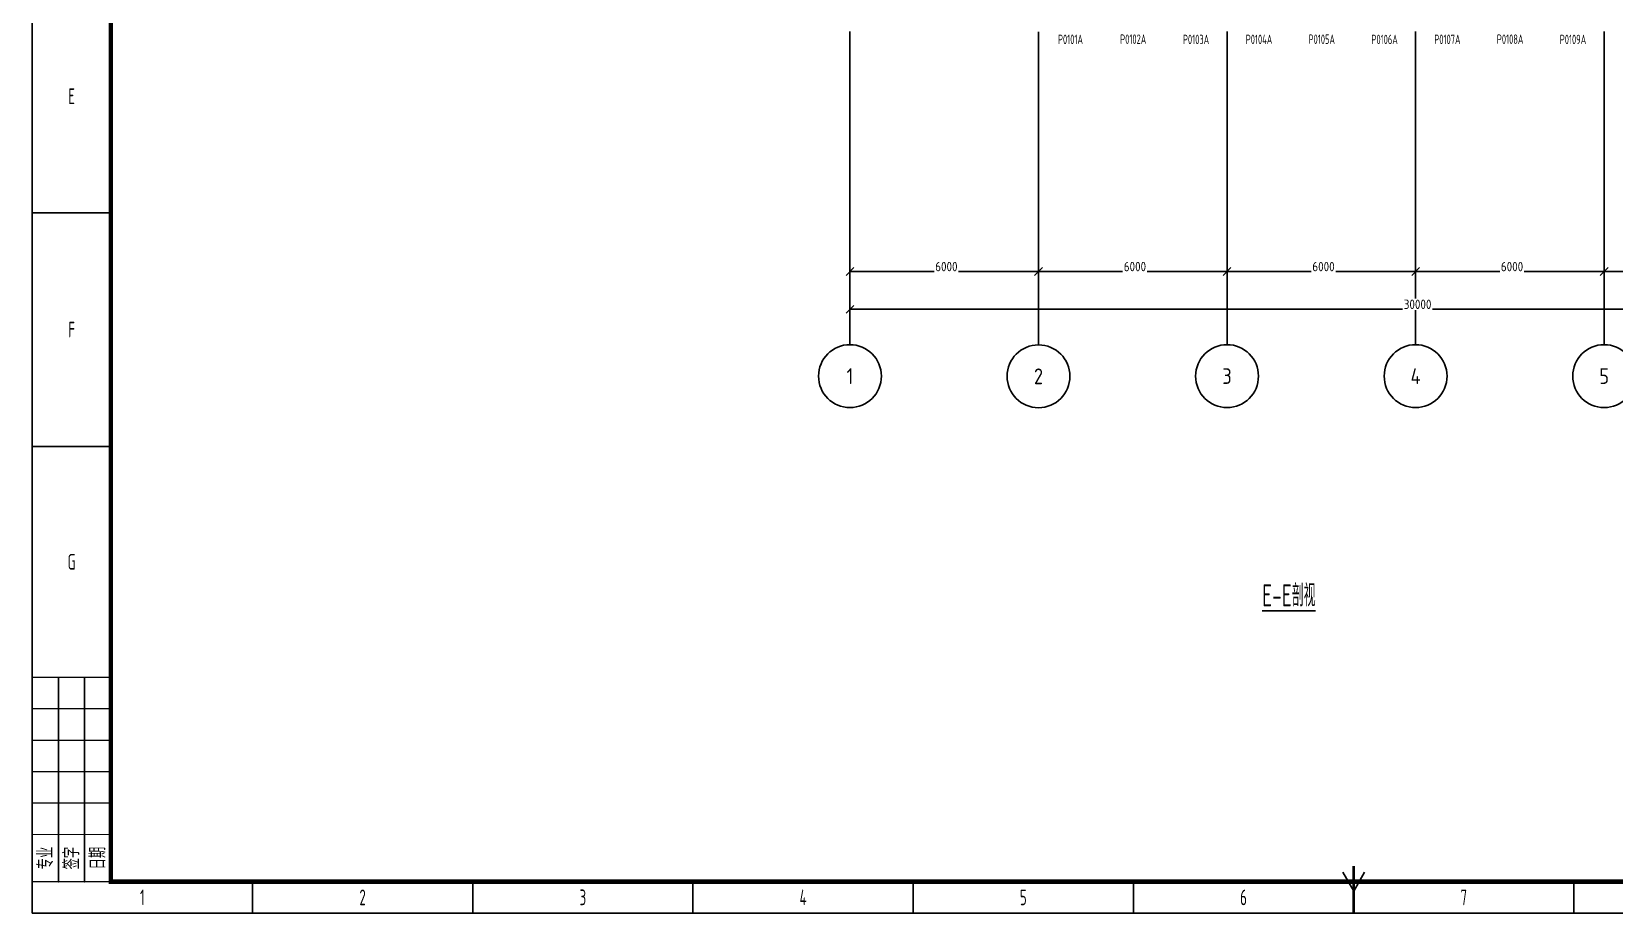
# Model space of a CAD drawing. Header units: millimetres. Extents: x 2250 to 7274, y 852 to 2251.
# Drawn here: x 6432 to 6936, y 852 to 1133 of the extents above; entities that cross this region are included whole.
import ezdxf

# ---------------------------------------------------------------- set-up
doc = ezdxf.new("R2010")
doc.units = ezdxf.units.MM
for name, color, linetype, lineweight in [('05-图框与标题栏', 7, 'Continuous', 25), ('13-文本', 7, 'Continuous', 25), ('13-标注', 7, 'Continuous', 15), ('14-文本', 7, 'Continuous', 25)]:
    doc.layers.add(name, color=color, linetype=linetype, lineweight=lineweight)
doc.layers.add('3-网格号', color=7, linetype='Continuous', lineweight=25, true_color=0x5bc6e1)
doc.layers.add('3-网格号 @ 1', color=7, linetype='Continuous', lineweight=25, true_color=0x5bc6e1)
doc.styles.add('5-gbcbig', font='gbenor.shx', dxfattribs={"width": 0.7, "height": 5, "bigfont": 'gbcbig.shx'})
doc.styles.add('HGCAD', font='gbenor.shx', dxfattribs={"width": 0.75, "bigfont": 'gbcbig.shx'})
doc.styles.add('国标英文+数字', font='gbenor.shx', dxfattribs={"width": 0.7, "height": 3})
doc.styles.add('工程字', font='gbenor.shx', dxfattribs={"bigfont": 'gbcbig.shx'})
doc.dimstyles.new('浙里拆烷', dxfattribs={"dimtxt": 3, "dimasz": 2.5, "dimexe": 0.18, "dimexo": 0.0625, "dimgap": 0.09, "dimtad": 1, "dimtoh": 1, "dimdec": 0, "dimlfac": 100, "dimzin": 0, "dimdsep": 46, "dimtxsty": '工程字', "dimblk": 'OBLIQUE', "dimcen": 2.5, "dimadec": 0, "dimazin": 0, "dimtfac": 1, "dimtdec": 0, "dimtofl": 0, "dimtmove": 0, "dimatfit": 1, "dimfxl": 0, "dimtolj": 1, "dimtzin": 0, "dimarcsym": 0})

# ---------------------------------------------------------------- blocks, each defined once
blk = doc.blocks.new('_Oblique')
at = {"color": 0, "linetype": 'ByBlock', "lineweight": -2}
blk.add_line((-0.5, -0.5), (0.5, 0.5), dxfattribs=at)
blk = doc.blocks.new('*D284')
at = {"layer": '13-标注', "color": 0, "lineweight": -2, "ltscale": 0.1, "transparency": 16777216}
for p, q in [((6692.58, 1056.8), (6692.58, 1056.92)), ((6692.58, 1056.74), (6752.58, 1056.74)), ((6752.58, 1056.8), (6752.58, 1056.92))]:
    blk.add_line(p, q, dxfattribs=at)
at = {"layer": 'Defpoints', "color": 0, "lineweight": 100, "ltscale": 0.1, "transparency": 16777216}
for p in [(6692.58, 1056.74), (6752.58, 1056.74), (6752.58, 1056.74)]:
    blk.add_point(p, dxfattribs=at)
at = {"layer": '13-标注', "color": 0, "lineweight": -2, "ltscale": 0.1, "transparency": 16777216, "xscale": 2.5, "yscale": 2.5, "zscale": 2.5, "rotation": 180}
blk.add_blockref('_Oblique', (6692.58, 1056.74), dxfattribs=at)
at = {"layer": '13-标注', "color": 0, "lineweight": -2, "ltscale": 0.1, "transparency": 16777216, "xscale": 2.5, "yscale": 2.5, "zscale": 2.5}
blk.add_blockref('_Oblique', (6752.58, 1056.74), dxfattribs=at)
at = {"layer": '13-标注', "color": 0, "ltscale": 0.1, "transparency": 16777216, "insert": (6723.26, 1058.34), "char_height": 3, "attachment_point": 5, "style": '工程字', "bg_fill": 3, "box_fill_scale": 1.1, "bg_fill_color": 256, "bg_fill_true_color": 13158600, "bg_fill_transparency": 0}
blk.add_mtext('\\A1;6000', dxfattribs=at)
blk = doc.blocks.new('*D280')
at = {"layer": '13-标注', "color": 0, "lineweight": -2, "ltscale": 0.1, "transparency": 16777216}
for p, q in [((6752.58, 1056.8), (6752.58, 1056.92)), ((6752.58, 1056.74), (6812.58, 1056.74)), ((6812.58, 1056.8), (6812.58, 1056.92))]:
    blk.add_line(p, q, dxfattribs=at)
at = {"layer": 'Defpoints', "color": 0, "lineweight": 100, "ltscale": 0.1, "transparency": 16777216}
for p in [(6752.58, 1056.74), (6812.58, 1056.74), (6812.58, 1056.74)]:
    blk.add_point(p, dxfattribs=at)
at = {"layer": '13-标注', "color": 0, "lineweight": -2, "ltscale": 0.1, "transparency": 16777216, "xscale": 2.5, "yscale": 2.5, "zscale": 2.5, "rotation": 180}
blk.add_blockref('_Oblique', (6752.58, 1056.74), dxfattribs=at)
at = {"layer": '13-标注', "color": 0, "lineweight": -2, "ltscale": 0.1, "transparency": 16777216, "xscale": 2.5, "yscale": 2.5, "zscale": 2.5}
blk.add_blockref('_Oblique', (6812.58, 1056.74), dxfattribs=at)
at = {"layer": '13-标注', "color": 0, "ltscale": 0.1, "transparency": 16777216, "insert": (6783.26, 1058.34), "char_height": 3, "attachment_point": 5, "style": '工程字', "bg_fill": 3, "box_fill_scale": 1.1, "bg_fill_color": 256, "bg_fill_true_color": 13158600, "bg_fill_transparency": 0}
blk.add_mtext('\\A1;6000', dxfattribs=at)
blk = doc.blocks.new('*D281')
at = {"layer": '13-标注', "color": 0, "lineweight": -2, "ltscale": 0.1, "transparency": 16777216}
for p, q in [((6812.58, 1056.8), (6812.58, 1056.92)), ((6812.58, 1056.74), (6872.58, 1056.74)), ((6872.58, 1056.8), (6872.58, 1056.92))]:
    blk.add_line(p, q, dxfattribs=at)
at = {"layer": 'Defpoints', "color": 0, "lineweight": 100, "ltscale": 0.1, "transparency": 16777216}
for p in [(6812.58, 1056.74), (6872.58, 1056.74), (6872.58, 1056.74)]:
    blk.add_point(p, dxfattribs=at)
at = {"layer": '13-标注', "color": 0, "lineweight": -2, "ltscale": 0.1, "transparency": 16777216, "xscale": 2.5, "yscale": 2.5, "zscale": 2.5, "rotation": 180}
blk.add_blockref('_Oblique', (6812.58, 1056.74), dxfattribs=at)
at = {"layer": '13-标注', "color": 0, "lineweight": -2, "ltscale": 0.1, "transparency": 16777216, "xscale": 2.5, "yscale": 2.5, "zscale": 2.5}
blk.add_blockref('_Oblique', (6872.58, 1056.74), dxfattribs=at)
at = {"layer": '13-标注', "color": 0, "ltscale": 0.1, "transparency": 16777216, "insert": (6843.26, 1058.34), "char_height": 3, "attachment_point": 5, "style": '工程字', "bg_fill": 3, "box_fill_scale": 1.1, "bg_fill_color": 256, "bg_fill_true_color": 13158600, "bg_fill_transparency": 0}
blk.add_mtext('\\A1;6000', dxfattribs=at)
blk = doc.blocks.new('*D282')
at = {"layer": '13-标注', "color": 0, "lineweight": -2, "ltscale": 0.1, "transparency": 16777216}
for p, q in [((6872.58, 1056.8), (6872.58, 1056.92)), ((6872.58, 1056.74), (6932.58, 1056.74)), ((6932.58, 1056.8), (6932.58, 1056.92))]:
    blk.add_line(p, q, dxfattribs=at)
at = {"layer": 'Defpoints', "color": 0, "lineweight": 100, "ltscale": 0.1, "transparency": 16777216}
for p in [(6872.58, 1056.74), (6932.58, 1056.74), (6932.58, 1056.74)]:
    blk.add_point(p, dxfattribs=at)
at = {"layer": '13-标注', "color": 0, "lineweight": -2, "ltscale": 0.1, "transparency": 16777216, "xscale": 2.5, "yscale": 2.5, "zscale": 2.5, "rotation": 180}
blk.add_blockref('_Oblique', (6872.58, 1056.74), dxfattribs=at)
at = {"layer": '13-标注', "color": 0, "lineweight": -2, "ltscale": 0.1, "transparency": 16777216, "xscale": 2.5, "yscale": 2.5, "zscale": 2.5}
blk.add_blockref('_Oblique', (6932.58, 1056.74), dxfattribs=at)
at = {"layer": '13-标注', "color": 0, "ltscale": 0.1, "transparency": 16777216, "insert": (6903.26, 1058.34), "char_height": 3, "attachment_point": 5, "style": '工程字', "bg_fill": 3, "box_fill_scale": 1.1, "bg_fill_color": 256, "bg_fill_true_color": 13158600, "bg_fill_transparency": 0}
blk.add_mtext('\\A1;6000', dxfattribs=at)
blk = doc.blocks.new('*D283')
at = {"layer": '13-标注', "color": 0, "lineweight": -2, "ltscale": 0.1, "transparency": 16777216}
for p, q in [((6692.58, 1056.8), (6692.58, 1056.92)), ((6692.58, 1056.74), (6752.58, 1056.74)), ((6752.58, 1056.8), (6752.58, 1056.92))]:
    blk.add_line(p, q, dxfattribs=at)
at = {"layer": 'Defpoints', "color": 0, "lineweight": 100, "ltscale": 0.1, "transparency": 16777216}
for p in [(6692.58, 1056.74), (6752.58, 1056.74), (6752.58, 1056.74)]:
    blk.add_point(p, dxfattribs=at)
at = {"layer": '13-标注', "color": 0, "lineweight": -2, "ltscale": 0.1, "transparency": 16777216, "xscale": 2.5, "yscale": 2.5, "zscale": 2.5, "rotation": 180}
blk.add_blockref('_Oblique', (6692.58, 1056.74), dxfattribs=at)
at = {"layer": '13-标注', "color": 0, "lineweight": -2, "ltscale": 0.1, "transparency": 16777216, "xscale": 2.5, "yscale": 2.5, "zscale": 2.5}
blk.add_blockref('_Oblique', (6752.58, 1056.74), dxfattribs=at)
at = {"layer": '13-标注', "color": 0, "ltscale": 0.1, "transparency": 16777216, "insert": (6723.26, 1058.34), "char_height": 3, "attachment_point": 5, "style": '工程字', "bg_fill": 3, "box_fill_scale": 1.1, "bg_fill_color": 256, "bg_fill_true_color": 13158600, "bg_fill_transparency": 0}
blk.add_mtext('\\A1;6000', dxfattribs=at)
blk = doc.blocks.new('*D276')
at = {"layer": '13-标注', "color": 0, "lineweight": -2, "ltscale": 0.1, "transparency": 16777216}
for p, q in [((6752.58, 1056.8), (6752.58, 1056.92)), ((6752.58, 1056.74), (6812.58, 1056.74)), ((6812.58, 1056.8), (6812.58, 1056.92))]:
    blk.add_line(p, q, dxfattribs=at)
at = {"layer": 'Defpoints', "color": 0, "lineweight": 100, "ltscale": 0.1, "transparency": 16777216}
for p in [(6752.58, 1056.74), (6812.58, 1056.74), (6812.58, 1056.74)]:
    blk.add_point(p, dxfattribs=at)
at = {"layer": '13-标注', "color": 0, "lineweight": -2, "ltscale": 0.1, "transparency": 16777216, "xscale": 2.5, "yscale": 2.5, "zscale": 2.5, "rotation": 180}
blk.add_blockref('_Oblique', (6752.58, 1056.74), dxfattribs=at)
at = {"layer": '13-标注', "color": 0, "lineweight": -2, "ltscale": 0.1, "transparency": 16777216, "xscale": 2.5, "yscale": 2.5, "zscale": 2.5}
blk.add_blockref('_Oblique', (6812.58, 1056.74), dxfattribs=at)
at = {"layer": '13-标注', "color": 0, "ltscale": 0.1, "transparency": 16777216, "insert": (6783.26, 1058.34), "char_height": 3, "attachment_point": 5, "style": '工程字', "bg_fill": 3, "box_fill_scale": 1.1, "bg_fill_color": 256, "bg_fill_true_color": 13158600, "bg_fill_transparency": 0}
blk.add_mtext('\\A1;6000', dxfattribs=at)
blk = doc.blocks.new('*D277')
at = {"layer": '13-标注', "color": 0, "lineweight": -2, "ltscale": 0.1, "transparency": 16777216}
for p, q in [((6812.58, 1056.8), (6812.58, 1056.92)), ((6812.58, 1056.74), (6872.58, 1056.74)), ((6872.58, 1056.8), (6872.58, 1056.92))]:
    blk.add_line(p, q, dxfattribs=at)
at = {"layer": 'Defpoints', "color": 0, "lineweight": 100, "ltscale": 0.1, "transparency": 16777216}
for p in [(6812.58, 1056.74), (6872.58, 1056.74), (6872.58, 1056.74)]:
    blk.add_point(p, dxfattribs=at)
at = {"layer": '13-标注', "color": 0, "lineweight": -2, "ltscale": 0.1, "transparency": 16777216, "xscale": 2.5, "yscale": 2.5, "zscale": 2.5, "rotation": 180}
blk.add_blockref('_Oblique', (6812.58, 1056.74), dxfattribs=at)
at = {"layer": '13-标注', "color": 0, "lineweight": -2, "ltscale": 0.1, "transparency": 16777216, "xscale": 2.5, "yscale": 2.5, "zscale": 2.5}
blk.add_blockref('_Oblique', (6872.58, 1056.74), dxfattribs=at)
at = {"layer": '13-标注', "color": 0, "ltscale": 0.1, "transparency": 16777216, "insert": (6843.26, 1058.34), "char_height": 3, "attachment_point": 5, "style": '工程字', "bg_fill": 3, "box_fill_scale": 1.1, "bg_fill_color": 256, "bg_fill_true_color": 13158600, "bg_fill_transparency": 0}
blk.add_mtext('\\A1;6000', dxfattribs=at)
blk = doc.blocks.new('*D278')
at = {"layer": '13-标注', "color": 0, "lineweight": -2, "ltscale": 0.1, "transparency": 16777216}
for p, q in [((6872.58, 1056.8), (6872.58, 1056.92)), ((6872.58, 1056.74), (6932.58, 1056.74)), ((6932.58, 1056.8), (6932.58, 1056.92))]:
    blk.add_line(p, q, dxfattribs=at)
at = {"layer": 'Defpoints', "color": 0, "lineweight": 100, "ltscale": 0.1, "transparency": 16777216}
for p in [(6872.58, 1056.74), (6932.58, 1056.74), (6932.58, 1056.74)]:
    blk.add_point(p, dxfattribs=at)
at = {"layer": '13-标注', "color": 0, "lineweight": -2, "ltscale": 0.1, "transparency": 16777216, "xscale": 2.5, "yscale": 2.5, "zscale": 2.5, "rotation": 180}
blk.add_blockref('_Oblique', (6872.58, 1056.74), dxfattribs=at)
at = {"layer": '13-标注', "color": 0, "lineweight": -2, "ltscale": 0.1, "transparency": 16777216, "xscale": 2.5, "yscale": 2.5, "zscale": 2.5}
blk.add_blockref('_Oblique', (6932.58, 1056.74), dxfattribs=at)
at = {"layer": '13-标注', "color": 0, "ltscale": 0.1, "transparency": 16777216, "insert": (6903.26, 1058.34), "char_height": 3, "attachment_point": 5, "style": '工程字', "bg_fill": 3, "box_fill_scale": 1.1, "bg_fill_color": 256, "bg_fill_true_color": 13158600, "bg_fill_transparency": 0}
blk.add_mtext('\\A1;6000', dxfattribs=at)
blk = doc.blocks.new('*D279')
at = {"layer": '13-标注', "color": 0, "lineweight": -2, "ltscale": 0.1, "transparency": 16777216}
for p, q in [((6692.58, 1044.81), (6692.58, 1044.92)), ((6692.58, 1044.74), (6992.58, 1044.74)), ((6992.58, 1044.81), (6992.58, 1044.92))]:
    blk.add_line(p, q, dxfattribs=at)
at = {"layer": 'Defpoints', "color": 0, "lineweight": 100, "ltscale": 0.1, "transparency": 16777216}
for p in [(6692.58, 1044.74), (6992.58, 1044.74), (6992.58, 1044.74)]:
    blk.add_point(p, dxfattribs=at)
at = {"layer": '13-标注', "color": 0, "lineweight": -2, "ltscale": 0.1, "transparency": 16777216, "xscale": 2.5, "yscale": 2.5, "zscale": 2.5, "rotation": 180}
blk.add_blockref('_Oblique', (6692.58, 1044.74), dxfattribs=at)
at = {"layer": '13-标注', "color": 0, "lineweight": -2, "ltscale": 0.1, "transparency": 16777216, "xscale": 2.5, "yscale": 2.5, "zscale": 2.5}
blk.add_blockref('_Oblique', (6992.58, 1044.74), dxfattribs=at)
at = {"layer": '13-标注', "color": 0, "ltscale": 0.1, "transparency": 16777216, "insert": (6873.21, 1046.34), "char_height": 3, "attachment_point": 5, "style": '工程字', "bg_fill": 3, "box_fill_scale": 1.1, "bg_fill_color": 256, "bg_fill_true_color": 13158600, "bg_fill_transparency": 0}
blk.add_mtext('\\A1;30000', dxfattribs=at)
blk = doc.blocks.new('*D275')
at = {"layer": '13-标注', "color": 0, "lineweight": -2, "ltscale": 0.1, "transparency": 16777216}
for p, q in [((6932.62, 1056.87), (6932.62, 1056.99)), ((6932.62, 1056.81), (6992.62, 1056.81)), ((6992.62, 1056.87), (6992.62, 1056.99))]:
    blk.add_line(p, q, dxfattribs=at)
at = {"layer": 'Defpoints', "color": 0, "lineweight": 100, "ltscale": 0.1, "transparency": 16777216}
for p in [(6932.62, 1056.81), (6992.62, 1056.81), (6992.62, 1056.81)]:
    blk.add_point(p, dxfattribs=at)
at = {"layer": '13-标注', "color": 0, "lineweight": -2, "ltscale": 0.1, "transparency": 16777216, "xscale": 2.5, "yscale": 2.5, "zscale": 2.5, "rotation": 180}
blk.add_blockref('_Oblique', (6932.62, 1056.81), dxfattribs=at)
at = {"layer": '13-标注', "color": 0, "lineweight": -2, "ltscale": 0.1, "transparency": 16777216, "xscale": 2.5, "yscale": 2.5, "zscale": 2.5}
blk.add_blockref('_Oblique', (6992.62, 1056.81), dxfattribs=at)
at = {"layer": '13-标注', "color": 0, "ltscale": 0.1, "transparency": 16777216, "insert": (6963.31, 1058.41), "char_height": 3, "attachment_point": 5, "style": '工程字', "bg_fill": 3, "box_fill_scale": 1.1, "bg_fill_color": 256, "bg_fill_true_color": 13158600, "bg_fill_transparency": 0}
blk.add_mtext('\\A1;6000', dxfattribs=at)

msp = doc.modelspace()

# ---------------------------------------------------------------- linework, layer by layer
at = {"layer": '05-图框与标题栏'}
for p, q in [((6432.372, 852.64), (6432.372, 1446.64)), ((6432.372, 1075.39), (6457.372, 1075.39)), ((6432.372, 1001.14), (6457.372, 1001.14)), ((6440.706, 862.64), (6440.706, 927.64)), ((6449.039, 862.64), (6449.039, 927.64)), ((6502.456, 852.64), (6502.456, 862.64)), ((6572.539, 852.64), (6572.539, 862.64)), ((6642.622, 852.64), (6642.622, 862.64)), ((6712.706, 852.64), (6712.706, 862.64)), ((6782.789, 852.64), (6782.789, 862.64)), ((6852.872, 859.64), (6849.408, 865.64)), ((6852.872, 859.64), (6856.337, 865.64)), ((6922.956, 852.64), (6922.956, 862.64)), ((7273.372, 852.64), (6432.372, 852.64))]:
    msp.add_line(p, q, dxfattribs=at)
at = {"layer": '05-图框与标题栏', "const_width": 1.4}
msp.add_lwpolyline([(6457.372, 1436.64), (6457.372, 862.64), (7263.372, 862.64), (7263.372, 1436.64)], close=True, dxfattribs=at)
at = {"layer": '05-图框与标题栏'}
for points, const_width in [([(6457.372, 927.64), (6432.372, 927.64)], 0.4), ([(6457.372, 917.64), (6432.372, 917.64)], 0.4), ([(6457.372, 907.64), (6432.372, 907.64)], 0.4), ([(6457.372, 897.64), (6432.372, 897.64)], 0.4), ([(6457.372, 887.64), (6432.372, 887.64)], 0.4), ([(6457.372, 877.64), (6432.372, 877.64)], 0.4), ([(6852.872, 852.64), (6852.872, 867.64)], 0.8), ([(6457.372, 862.64), (6432.372, 862.64)], 0.4)]:
    msp.add_lwpolyline(points, dxfattribs=dict(at, const_width=const_width))
for p in [(6440.706, 862.64), (6449.039, 862.64), (6502.456, 852.64), (6572.539, 852.64), (6642.622, 852.64), (6712.706, 852.64), (6782.789, 852.64), (6852.872, 852.64), (6922.956, 852.64)]:
    msp.add_point(p, dxfattribs=at)
at = {"layer": '3-网格号', "ltscale": 0.1}
for p, q in [((6692.576, 1133.111), (6692.576, 1033.483)), ((6752.576, 1133.048), (6752.576, 1033.483)), ((6812.576, 1133.111), (6812.576, 1033.545)), ((6872.576, 1133.111), (6872.576, 1033.545)), ((6932.576, 1133.111), (6932.576, 1033.545))]:
    msp.add_line(p, q, dxfattribs=at)
at = {"layer": '3-网格号'}
for centre in [(6692.576, 1023.483), (6692.576, 1023.483), (6752.576, 1023.42), (6752.576, 1023.42), (6812.576, 1023.483), (6812.576, 1023.483), (6872.576, 1023.483), (6872.576, 1023.483), (6932.576, 1023.483), (6932.576, 1023.483)]:
    msp.add_circle(centre, 10, dxfattribs=at)

# ---------------------------------------------------------------- texts
at = {"layer": '05-图框与标题栏', "char_height": 5, "attachment_point": 5, "style": '5-gbcbig'}
for s, width, insert in [('E', 25, (6444.872, 1112.515)), ('F', 25, (6444.872, 1038.265)), ('G', 25, (6444.872, 964.39)), ('1', 70.08333, (6467.414, 857.64)), ('2', 70.08333, (6537.497, 857.64)), ('3', 70.08333, (6607.581, 857.64)), ('4', 70.08333, (6677.664, 857.64)), ('5', 70.08333, (6747.747, 857.64)), ('6', 70.08333, (6817.831, 857.64)), ('7', 70.08333, (6887.914, 857.64))]:
    msp.add_mtext_dynamic_manual_height_columns(s, width=width, gutter_width=25, heights=[0], dxfattribs=dict(at, insert=insert))
at = {"layer": '05-图框与标题栏', "char_height": 5, "attachment_point": 5, "rotation": 90, "style": '工程字'}
for s, insert in [('专业', (6436.539, 870.14)), ('签字', (6444.872, 870.14)), ('日期', (6453.206, 870.14))]:
    msp.add_mtext_dynamic_manual_height_columns(s, width=8.33333, gutter_width=25, heights=[0], dxfattribs=dict(at, insert=insert))
at = {"layer": '13-文本', "char_height": 3, "attachment_point": 5, "style": '国标英文+数字'}
for s, insert in [('P0101A', (6762.745, 1130.624)), ('P0102A', (6782.71, 1130.677)), ('P0103A', (6802.711, 1130.598)), ('P0104A', (6822.745, 1130.62)), ('P0105A', (6842.71, 1130.673)), ('P0106A', (6862.711, 1130.594)), ('P0107A', (6882.69, 1130.624)), ('P0108A', (6902.655, 1130.677)), ('P0109A', (6922.656, 1130.598))]:
    msp.add_mtext_dynamic_manual_height_columns(s, width=20.00167, gutter_width=25, heights=[0], dxfattribs=dict(at, insert=insert))
at = {"layer": '14-文本', "ltscale": 0.1, "insert": (6823.729, 957.215), "char_height": 7, "attachment_point": 1, "style": 'HGCAD'}
msp.add_mtext_dynamic_manual_height_columns('{\\LE-E剖视}', width=106.66507, gutter_width=15, heights=[0], dxfattribs=at)
at = {"layer": '3-网格号 @ 1', "char_height": 5, "width": 17.56965, "attachment_point": 5, "style": '工程字'}
for s, insert in [('1', (6692.576, 1023.483)), ('1', (6692.576, 1023.483)), ('2', (6752.576, 1023.42)), ('2', (6752.576, 1023.42)), ('3', (6812.576, 1023.483)), ('3', (6812.576, 1023.483)), ('4', (6872.576, 1023.483)), ('4', (6872.576, 1023.483)), ('5', (6932.576, 1023.483)), ('5', (6932.576, 1023.483))]:
    msp.add_mtext(s, dxfattribs=dict(at, insert=insert))

# ---------------------------------------------------------------- next in the draw order: dimensions: what is measured, and where the dimension line sits
at = {"layer": '13-标注', "ltscale": 0.1}
dim = msp.add_linear_dim(base=(6752.576, 1056.738), p1=(6692.576, 1056.738), p2=(6752.576, 1056.738), dimstyle='浙里拆烷', override={"dimgap": 0.1, "dimtfill": 1, "dimarcsym": 1}, dxfattribs=at)
dim.commit()
dim.dimension.update_dxf_attribs({"geometry": '*D284', "text_midpoint": (6723.263, 1056.738), "dimtype": 160})

# ---------------------------------------------------------------- next in the draw order: linework, layer by layer
at = {"layer": '3-网格号', "ltscale": 0.1}
msp.add_line((6692.576, 1133.111), (6692.576, 1033.483), dxfattribs=at)

# ---------------------------------------------------------------- next in the draw order: dimensions: what is measured, and where the dimension line sits
at = {"layer": '13-标注', "ltscale": 0.1}
dim = msp.add_linear_dim(base=(6812.576, 1056.738), p1=(6752.576, 1056.738), p2=(6812.576, 1056.738), dimstyle='浙里拆烷', override={"dimgap": 0.1, "dimtfill": 1, "dimarcsym": 1}, dxfattribs=at)
dim.commit()
dim.dimension.update_dxf_attribs({"geometry": '*D280', "text_midpoint": (6783.263, 1056.738), "dimtype": 160})

# ---------------------------------------------------------------- next in the draw order: linework, layer by layer
at = {"layer": '3-网格号', "ltscale": 0.1}
msp.add_line((6752.576, 1133.048), (6752.576, 1033.483), dxfattribs=at)

# ---------------------------------------------------------------- next in the draw order: dimensions: what is measured, and where the dimension line sits
at = {"layer": '13-标注', "ltscale": 0.1}
dim = msp.add_linear_dim(base=(6872.576, 1056.738), p1=(6812.576, 1056.738), p2=(6872.576, 1056.738), dimstyle='浙里拆烷', override={"dimgap": 0.1, "dimtfill": 1, "dimarcsym": 1}, dxfattribs=at)
dim.commit()
dim.dimension.update_dxf_attribs({"geometry": '*D281', "text_midpoint": (6843.263, 1056.738), "dimtype": 160})

# ---------------------------------------------------------------- next in the draw order: linework, layer by layer
at = {"layer": '3-网格号', "ltscale": 0.1}
msp.add_line((6812.576, 1133.111), (6812.576, 1033.545), dxfattribs=at)

# ---------------------------------------------------------------- next in the draw order: dimensions: what is measured, and where the dimension line sits
at = {"layer": '13-标注', "ltscale": 0.1}
for base, p1, p2, picture, middle in [((6752.576, 1056.738), (6692.576, 1056.738), (6752.576, 1056.738), '*D283', (6723.263, 1056.738)), ((6932.576, 1056.738), (6872.576, 1056.738), (6932.576, 1056.738), '*D282', (6903.263, 1056.738))]:
    dim = msp.add_linear_dim(base=base, p1=p1, p2=p2, dimstyle='浙里拆烷', override={"dimgap": 0.1, "dimtfill": 1, "dimarcsym": 1}, dxfattribs=at)
    dim.commit()
    dim.dimension.update_dxf_attribs({"geometry": picture, "text_midpoint": middle, "dimtype": 160})

# ---------------------------------------------------------------- next in the draw order: linework, layer by layer
at = {"layer": '3-网格号', "ltscale": 0.1}
for p, q in [((6872.576, 1133.111), (6872.576, 1033.545)), ((6932.576, 1133.111), (6932.576, 1033.545))]:
    msp.add_line(p, q, dxfattribs=at)

# ---------------------------------------------------------------- next in the draw order: dimensions: what is measured, and where the dimension line sits
at = {"layer": '13-标注', "ltscale": 0.1}
dim = msp.add_linear_dim(base=(6812.576, 1056.738), p1=(6752.576, 1056.738), p2=(6812.576, 1056.738), dimstyle='浙里拆烷', override={"dimgap": 0.1, "dimtfill": 1, "dimarcsym": 1}, dxfattribs=at)
dim.commit()
dim.dimension.update_dxf_attribs({"geometry": '*D276', "text_midpoint": (6783.263, 1056.738), "dimtype": 160})

# ---------------------------------------------------------------- next in the draw order: dimensions: what is measured, and where the dimension line sits
for base, p1, p2, picture, middle in [((6872.576, 1056.738), (6812.576, 1056.738), (6872.576, 1056.738), '*D277', (6843.263, 1056.738)), ((6992.576, 1044.743), (6692.576, 1044.743), (6992.576, 1044.743), '*D279', (6873.21, 1044.743))]:
    dim = msp.add_linear_dim(base=base, p1=p1, p2=p2, dimstyle='浙里拆烷', override={"dimgap": 0.1, "dimtfill": 1, "dimarcsym": 1}, dxfattribs=at)
    dim.commit()
    dim.dimension.update_dxf_attribs({"geometry": picture, "text_midpoint": middle, "dimtype": 160})

# ---------------------------------------------------------------- next in the draw order: dimensions: what is measured, and where the dimension line sits
dim = msp.add_linear_dim(base=(6932.576, 1056.738), p1=(6872.576, 1056.738), p2=(6932.576, 1056.738), dimstyle='浙里拆烷', override={"dimgap": 0.1, "dimtfill": 1, "dimarcsym": 1}, dxfattribs=at)
dim.commit()
dim.dimension.update_dxf_attribs({"geometry": '*D278', "text_midpoint": (6903.263, 1056.738), "dimtype": 160})

# ---------------------------------------------------------------- next in the draw order: dimensions: what is measured, and where the dimension line sits
dim = msp.add_linear_dim(base=(6992.619, 1056.811), p1=(6932.619, 1056.811), p2=(6992.619, 1056.811), dimstyle='浙里拆烷', override={"dimgap": 0.1, "dimtfill": 1, "dimarcsym": 1}, dxfattribs=at)
dim.commit()
dim.dimension.update_dxf_attribs({"geometry": '*D275', "text_midpoint": (6963.306, 1056.811), "dimtype": 160})

doc.saveas('drawing.dxf')
